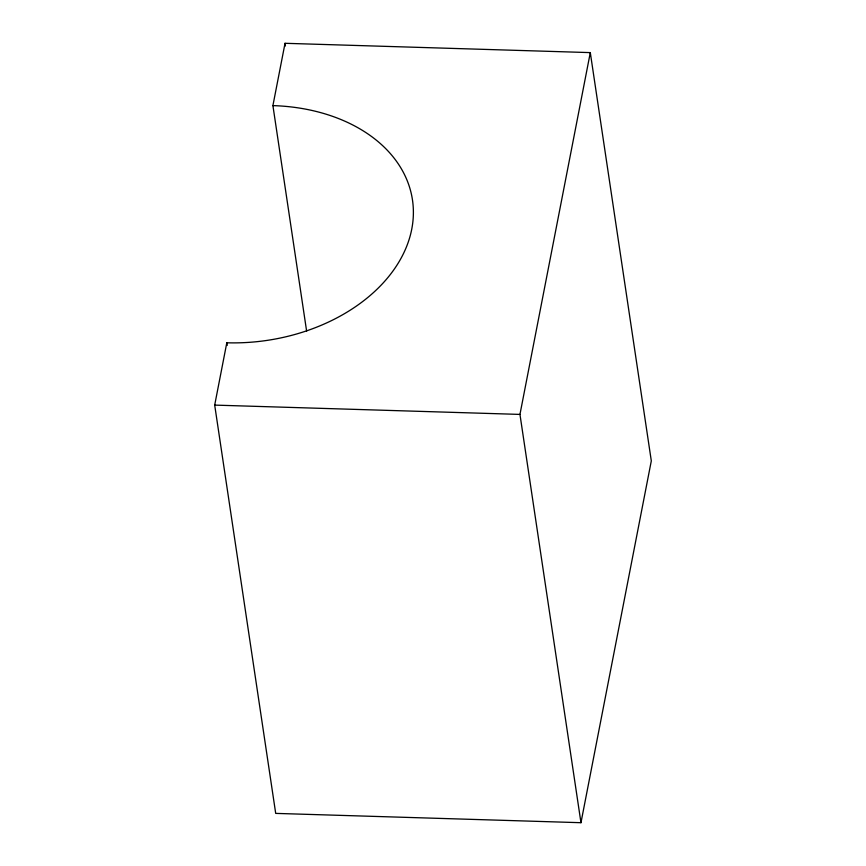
<?xml version="1.0" encoding="UTF-8"?>
<svg xmlns="http://www.w3.org/2000/svg" width="866" height="866" viewBox="0 0 866 866"><rect width="100%" height="100%" fill="white"/><g stroke="black" fill="none" stroke-linecap="round" stroke-linejoin="round"><path stroke-width="1.3" d="M214.692 405.104L226.805 342.784A164.41 117.462 -8.5 0 0 411.751 229.144A164.41 117.462 -8.5 0 0 272.909 105.609L285.033 43.3L590.298 52.61L651.308 460.896L580.967 822.7L275.702 813.39L214.692 405.104L519.957 414.413L580.967 822.7M519.957 414.413L590.298 52.61M285.033 43.3L285.423 45.974M272.909 105.609L306.618 331.104M226.805 342.784L227.206 345.458"/></g></svg>
